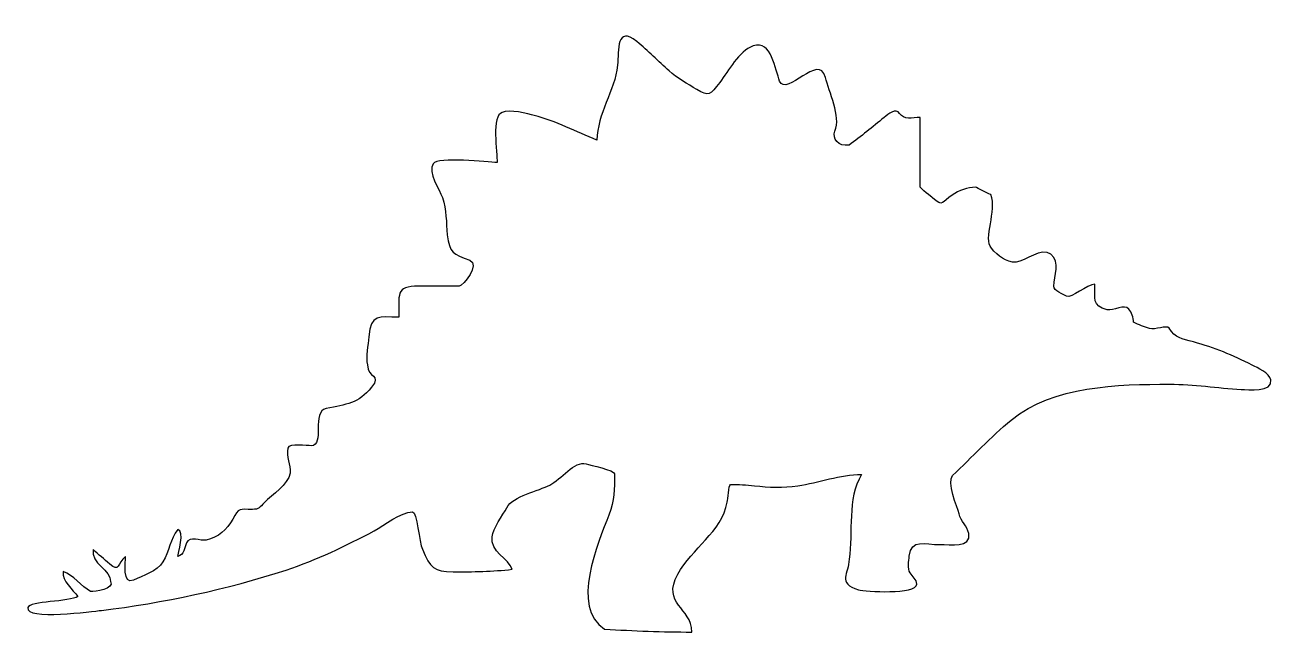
# Model space of a CAD drawing. Header units: centimetres. Extents: x -9.6 to 9.6, y -4.6 to 4.8.
import ezdxf

# ---------------------------------------------------------------- set-up
doc = ezdxf.new("R2010")
doc.units = ezdxf.units.CM
doc.header["$MEASUREMENT"] = 0
doc.layers.add('Camada 1', color=7, linetype='Continuous')

msp = doc.modelspace()

# ---------------------------------------------------------------- linework, layer by layer
at = {"layer": 'Camada 1'}
msp.add_open_spline([(-0.68978, -4.54831), (-1.22699, -4.2147), (-0.78365, -3.21544), (-0.62366, -2.78936), (-0.62366, -2.78936), (-0.53696, -2.55946), (-0.53577, -2.39587), (-0.53577, -2.15298), (-0.53577, -2.15298), (-0.53577, -2.09813), (-0.91539, -2.01839), (-0.97456, -1.99994), (-0.97456, -1.99994), (-1.14749, -1.94676), (-1.36519, -2.24161), (-1.53571, -2.32927), (-1.53571, -2.32927), (-1.69906, -2.41404), (-2.10861, -2.49739), (-2.19796, -2.67654), (-2.19796, -2.67654), (-2.25664, -2.79489), (-2.41423, -2.9946), (-2.42071, -3.1249), (-2.42071, -3.1249), (-2.46574, -3.34575), (-2.16324, -3.46933), (-2.11295, -3.62549), (-2.11295, -3.62549), (-2.41664, -3.66092), (-2.71961, -3.66475), (-3.02476, -3.66475), (-3.02476, -3.66475), (-3.31887, -3.66475), (-3.37827, -3.60535), (-3.49757, -3.31793), (-3.49757, -3.31793), (-3.54715, -3.20897), (-3.57901, -2.73881), (-3.65108, -2.73881), (-3.65108, -2.73881), (-3.82377, -2.73881), (-4.08867, -2.95172), (-4.24266, -3.03387), (-4.24266, -3.03387), (-4.67808, -3.26617), (-5.12886, -3.48316), (-5.59876, -3.63693), (-5.59876, -3.63693), (-6.49858, -3.93154), (-7.50167, -4.14758), (-8.44197, -4.2592), (-8.44197, -4.2592), (-8.57058, -4.27452), (-9.62204, -4.41298), (-9.57724, -4.21703), (-9.57724, -4.21703), (-9.55713, -4.11239), (-8.93176, -4.13035), (-8.80553, -4.04508), (-8.80553, -4.04508), (-8.88432, -3.94017), (-9.05128, -3.80174), (-9.03498, -3.66188), (-9.03498, -3.66188), (-8.87427, -3.71289), (-8.75666, -3.88678), (-8.60961, -3.96941), (-8.60961, -3.96941), (-8.54518, -3.96941), (-8.23477, -3.93036), (-8.30206, -3.81563), (-8.30206, -3.81563), (-8.29058, -3.64606), (-8.61366, -3.52964), (-8.57294, -3.32081), (-8.57294, -3.32081), (-8.48745, -3.396), (-8.40194, -3.47123), (-8.31619, -3.54642), (-8.31619, -3.54642), (-8.16027, -3.68342), (-8.19909, -3.52822), (-8.07285, -3.42977), (-8.07285, -3.42977), (-8.07285, -3.50666), (-8.12026, -3.87694), (-7.95096, -3.79455), (-7.95096, -3.79455), (-7.80295, -3.72269), (-7.58308, -3.66258), (-7.49492, -3.51097), (-7.49492, -3.51097), (-7.40414, -3.35193), (-7.37829, -3.15746), (-7.26717, -3.01038), (-7.26717, -3.01038), (-7.15388, -3.02475), (-7.26238, -3.39167), (-7.26717, -3.42977), (-7.26717, -3.42977), (-7.16705, -3.39913), (-7.16417, -3.29901), (-7.13184, -3.21855), (-7.13184, -3.21855), (-7.08826, -3.11052), (-6.91581, -3.19386), (-6.82812, -3.17661), (-6.82812, -3.17661), (-6.64249, -3.13973), (-6.51173, -3.0123), (-6.42095, -2.85231), (-6.42095, -2.85231), (-6.32345, -2.67292), (-6.3194, -2.7024), (-6.11652, -2.7024), (-6.11652, -2.7024), (-6.01593, -2.7024), (-6.00587, -2.67173), (-5.93258, -2.59845), (-5.93258, -2.59845), (-5.81116, -2.47677), (-5.57164, -2.31966), (-5.53332, -2.14313), (-5.53332, -2.14313), (-5.53332, -2.01092), (-5.59703, -1.89215), (-5.57116, -1.75729), (-5.57116, -1.75729), (-5.55629, -1.67897), (-5.26266, -1.72088), (-5.21022, -1.72088), (-5.21022, -1.72088), (-4.99898, -1.72088), (-5.21022, -1.19301), (-4.9822, -1.14605), (-4.9822, -1.14605), (-4.66629, -1.08139), (-4.48785, -1.07755), (-4.28045, -0.81744), (-4.28045, -0.81744), (-4.12263, -0.61913), (-4.34464, -0.68187), (-4.34464, -0.47637), (-4.34464, -0.47637), (-4.37531, -0.34752), (-4.33361, -0.17125), (-4.32236, -0.04044), (-4.32236, -0.04044), (-4.29172, 0.31246), (-4.17075, 0.26169), (-3.86132, 0.26169), (-3.86132, 0.26169), (-3.86132, 0.68037), (-3.90514, 0.74), (-3.47905, 0.74), (-3.47905, 0.74), (-3.29606, 0.74), (-3.11284, 0.74), (-2.92985, 0.74), (-2.92985, 0.74), (-2.86495, 0.74), (-2.60698, 1.08237), (-2.76578, 1.13854), (-2.76578, 1.13854), (-3.02684, 1.22919), (-3.08026, 1.25578), (-3.11453, 1.52872), (-3.11453, 1.52872), (-3.12866, 1.72261), (-3.12818, 1.91816), (-3.18972, 2.10485), (-3.18972, 2.10485), (-3.23068, 2.22375), (-3.41893, 2.49728), (-3.33342, 2.62494), (-3.33342, 2.62494), (-3.25823, 2.74435), (-2.49011, 2.64457), (-2.34544, 2.64457), (-2.34544, 2.64457), (-2.34544, 2.78588), (-2.43455, 3.38921), (-2.26689, 3.41363), (-2.26689, 3.41363), (-2.16846, 3.47612), (-1.86189, 3.3941), (-1.7759, 3.37159), (-1.7759, 3.37159), (-1.43723, 3.28383), (-1.12899, 3.12143), (-0.80708, 2.9885), (-0.80708, 2.9885), (-0.80708, 3.39614), (-0.52948, 3.74727), (-0.49069, 4.14497), (-0.49069, 4.14497), (-0.4713, 4.37659), (-0.51008, 4.76555), (-0.192, 4.50856), (-0.192, 4.50856), (-0.01764, 4.36867), (0.13757, 4.20474), (0.30473, 4.05684), (0.30473, 4.05684), (0.43213, 3.9432), (0.58617, 3.85949), (0.73105, 3.77014), (0.73105, 3.77014), (0.91258, 3.65817), (0.94182, 3.68643), (1.08625, 3.88068), (1.08625, 3.88068), (1.22203, 4.0633), (1.37414, 4.35743), (1.60023, 4.44234), (1.60023, 4.44234), (1.8795, 4.54749), (1.94152, 4.06523), (2.0074, 3.90153), (2.0074, 3.90153), (2.11112, 3.64369), (2.61599, 4.34629), (2.71204, 3.95794), (2.71204, 3.95794), (2.76644, 3.73831), (2.95493, 3.35413), (2.86055, 3.12985), (2.86055, 3.12985), (2.8124, 3.01129), (2.91397, 2.88807), (3.07753, 2.91297), (3.07753, 2.91297), (3.26218, 3.04722), (3.44038, 3.19332), (3.61715, 3.33821), (3.61715, 3.33821), (3.67919, 3.39594), (3.79728, 3.48669), (3.85644, 3.40108), (3.85644, 3.40108), (3.92637, 3.29834), (4.04443, 3.33821), (4.17378, 3.33821), (4.17378, 3.33821), (4.17378, 2.98063), (4.17378, 2.62315), (4.17378, 2.26569), (4.17378, 2.26569), (4.17378, 2.24664), (4.35555, 2.10736), (4.3637, 2.10054), (4.3637, 2.10054), (4.53785, 1.95227), (4.50097, 2.03659), (4.66548, 2.14401), (4.66548, 2.14401), (4.7728, 2.21405), (4.90019, 2.26437), (5.02978, 2.26437), (5.02978, 2.26437), (5.03528, 2.26437), (5.26714, 2.13994), (5.26306, 2.14965), (5.26306, 2.14965), (5.3627, 1.90655), (5.13876, 1.47076), (5.27023, 1.32455), (5.27023, 1.32455), (5.37776, 1.20371), (5.48772, 1.10659), (5.65321, 1.10659), (5.65321, 1.10659), (5.79093, 1.12826), (6.04792, 1.34143), (6.18444, 1.23354), (6.18444, 1.23354), (6.34562, 1.10683), (6.23212, 0.898), (6.23212, 0.74004), (6.23212, 0.74004), (6.23212, 0.66664), (6.37653, 0.61119), (6.43043, 0.58351), (6.43043, 0.58351), (6.50155, 0.54853), (6.74825, 0.76602), (6.86681, 0.77081), (6.86681, 0.77081), (6.86681, 0.55322), (6.81773, 0.43706), (7.05411, 0.37515), (7.05411, 0.37515), (7.15325, 0.35144), (7.31851, 0.47035), (7.38989, 0.38629), (7.38989, 0.38629), (7.43275, 0.33501), (7.4627, 0.25109), (7.4627, 0.18367), (7.4627, 0.18367), (7.53956, 0.14319), (7.62629, 0.11266), (7.70868, 0.08427), (7.70868, 0.08427), (7.78483, 0.05781), (7.97572, 0.14497), (8.00904, 0.0912), (8.00904, 0.0912), (8.11059, -0.06411), (8.19922, -0.07107), (8.38483, -0.12184), (8.38483, -0.12184), (8.70863, -0.21093), (8.98911, -0.32401), (9.28777, -0.47749), (9.28777, -0.47749), (9.36754, -0.51845), (9.56008, -0.60491), (9.57662, -0.70289), (9.57662, -0.70289), (9.61088, -0.90215), (9.21904, -0.85905), (9.12228, -0.85331), (9.12228, -0.85331), (8.7544, -0.83177), (8.38888, -0.77285), (8.01981, -0.77285), (8.01981, -0.77285), (7.22151, -0.77285), (6.22422, -0.79394), (5.57731, -1.32467), (5.57731, -1.32467), (5.25804, -1.58669), (4.97157, -1.8971), (4.67267, -2.18211), (4.67267, -2.18211), (4.57784, -2.27265), (4.74599, -2.66807), (4.77231, -2.77107), (4.77231, -2.77107), (4.80372, -2.89347), (4.89542, -2.95191), (4.9213, -3.07479), (4.9213, -3.07479), (4.96943, -3.30064), (4.63391, -3.24076), (4.47987, -3.24365), (4.47987, -3.24365), (4.24085, -3.2482), (4.03534, -3.1457), (4.00613, -3.42399), (4.00613, -3.42399), (3.99822, -3.49511), (3.97451, -3.61489), (4.01714, -3.68003), (4.01714, -3.68003), (4.05453, -3.73461), (4.12062, -3.78134), (4.12062, -3.85487), (4.12062, -3.85487), (4.12062, -4.01531), (3.31803, -3.97126), (3.22487, -3.943), (3.22487, -3.943), (2.87972, -3.83809), (3.07758, -3.68866), (3.07758, -3.47164), (3.07758, -3.47164), (3.14391, -3.05061), (3.04067, -2.54475), (3.27038, -2.16296), (3.27038, -2.16296), (2.93936, -2.16296), (2.61366, -2.29062), (2.28576, -2.33759), (2.28576, -2.33759), (2.06515, -2.36945), (1.83954, -2.36299), (1.61872, -2.33759), (1.61872, -2.33759), (1.49683, -2.3237), (1.37393, -2.31677), (1.25129, -2.31677), (1.25129, -2.31677), (1.22137, -2.33688), (1.20938, -2.54667), (1.20102, -2.59075), (1.20102, -2.59075), (1.10953, -3.05586), (0.65757, -3.30161), (0.43841, -3.70158), (0.43841, -3.70158), (0.18407, -4.16526), (0.6528, -4.20717), (0.6528, -4.59304), (0.6528, -4.59304), (0.20477, -4.5931), (-0.2424, -4.57371), (-0.68978, -4.54831)], degree=3, knots=[0, 0, 0, 0, 0.00990099, 0.00990099, 0.00990099, 0.00990099, 0.01980198, 0.01980198, 0.01980198, 0.01980198, 0.02970297, 0.02970297, 0.02970297, 0.02970297, 0.03960396, 0.03960396, 0.03960396, 0.03960396, 0.04950495, 0.04950495, 0.04950495, 0.04950495, 0.05940594, 0.05940594, 0.05940594, 0.05940594, 0.06930693, 0.06930693, 0.06930693, 0.06930693, 0.07920792, 0.07920792, 0.07920792, 0.07920792, 0.08910891, 0.08910891, 0.08910891, 0.08910891, 0.0990099, 0.0990099, 0.0990099, 0.0990099, 0.10891089, 0.10891089, 0.10891089, 0.10891089, 0.11881188, 0.11881188, 0.11881188, 0.11881188, 0.12871287, 0.12871287, 0.12871287, 0.12871287, 0.13861386, 0.13861386, 0.13861386, 0.13861386, 0.14851485, 0.14851485, 0.14851485, 0.14851485, 0.15841584, 0.15841584, 0.15841584, 0.15841584, 0.16831683, 0.16831683, 0.16831683, 0.16831683, 0.17821782, 0.17821782, 0.17821782, 0.17821782, 0.18811881, 0.18811881, 0.18811881, 0.18811881, 0.1980198, 0.1980198, 0.1980198, 0.1980198, 0.20792079, 0.20792079, 0.20792079, 0.20792079, 0.21782178, 0.21782178, 0.21782178, 0.21782178, 0.22772277, 0.22772277, 0.22772277, 0.22772277, 0.23762376, 0.23762376, 0.23762376, 0.23762376, 0.24752475, 0.24752475, 0.24752475, 0.24752475, 0.25742574, 0.25742574, 0.25742574, 0.25742574, 0.26732673, 0.26732673, 0.26732673, 0.26732673, 0.27722772, 0.27722772, 0.27722772, 0.27722772, 0.28712871, 0.28712871, 0.28712871, 0.28712871, 0.2970297, 0.2970297, 0.2970297, 0.2970297, 0.30693069, 0.30693069, 0.30693069, 0.30693069, 0.31683168, 0.31683168, 0.31683168, 0.31683168, 0.32673267, 0.32673267, 0.32673267, 0.32673267, 0.33663366, 0.33663366, 0.33663366, 0.33663366, 0.34653465, 0.34653465, 0.34653465, 0.34653465, 0.35643564, 0.35643564, 0.35643564, 0.35643564, 0.36633663, 0.36633663, 0.36633663, 0.36633663, 0.37623762, 0.37623762, 0.37623762, 0.37623762, 0.38613861, 0.38613861, 0.38613861, 0.38613861, 0.3960396, 0.3960396, 0.3960396, 0.3960396, 0.40594059, 0.40594059, 0.40594059, 0.40594059, 0.41584158, 0.41584158, 0.41584158, 0.41584158, 0.42574257, 0.42574257, 0.42574257, 0.42574257, 0.43564356, 0.43564356, 0.43564356, 0.43564356, 0.44554455, 0.44554455, 0.44554455, 0.44554455, 0.45544554, 0.45544554, 0.45544554, 0.45544554, 0.46534653, 0.46534653, 0.46534653, 0.46534653, 0.47524752, 0.47524752, 0.47524752, 0.47524752, 0.48514851, 0.48514851, 0.48514851, 0.48514851, 0.4950495, 0.4950495, 0.4950495, 0.4950495, 0.5049505, 0.5049505, 0.5049505, 0.5049505, 0.51485149, 0.51485149, 0.51485149, 0.51485149, 0.52475248, 0.52475248, 0.52475248, 0.52475248, 0.53465347, 0.53465347, 0.53465347, 0.53465347, 0.54455446, 0.54455446, 0.54455446, 0.54455446, 0.55445545, 0.55445545, 0.55445545, 0.55445545, 0.56435644, 0.56435644, 0.56435644, 0.56435644, 0.57425743, 0.57425743, 0.57425743, 0.57425743, 0.58415842, 0.58415842, 0.58415842, 0.58415842, 0.59405941, 0.59405941, 0.59405941, 0.59405941, 0.6039604, 0.6039604, 0.6039604, 0.6039604, 0.61386139, 0.61386139, 0.61386139, 0.61386139, 0.62376238, 0.62376238, 0.62376238, 0.62376238, 0.63366337, 0.63366337, 0.63366337, 0.63366337, 0.64356436, 0.64356436, 0.64356436, 0.64356436, 0.65346535, 0.65346535, 0.65346535, 0.65346535, 0.66336634, 0.66336634, 0.66336634, 0.66336634, 0.67326733, 0.67326733, 0.67326733, 0.67326733, 0.68316832, 0.68316832, 0.68316832, 0.68316832, 0.69306931, 0.69306931, 0.69306931, 0.69306931, 0.7029703, 0.7029703, 0.7029703, 0.7029703, 0.71287129, 0.71287129, 0.71287129, 0.71287129, 0.72277228, 0.72277228, 0.72277228, 0.72277228, 0.73267327, 0.73267327, 0.73267327, 0.73267327, 0.74257426, 0.74257426, 0.74257426, 0.74257426, 0.75247525, 0.75247525, 0.75247525, 0.75247525, 0.76237624, 0.76237624, 0.76237624, 0.76237624, 0.77227723, 0.77227723, 0.77227723, 0.77227723, 0.78217822, 0.78217822, 0.78217822, 0.78217822, 0.79207921, 0.79207921, 0.79207921, 0.79207921, 0.8019802, 0.8019802, 0.8019802, 0.8019802, 0.81188119, 0.81188119, 0.81188119, 0.81188119, 0.82178218, 0.82178218, 0.82178218, 0.82178218, 0.83168317, 0.83168317, 0.83168317, 0.83168317, 0.84158416, 0.84158416, 0.84158416, 0.84158416, 0.85148515, 0.85148515, 0.85148515, 0.85148515, 0.86138614, 0.86138614, 0.86138614, 0.86138614, 0.87128713, 0.87128713, 0.87128713, 0.87128713, 0.88118812, 0.88118812, 0.88118812, 0.88118812, 0.89108911, 0.89108911, 0.89108911, 0.89108911, 0.9009901, 0.9009901, 0.9009901, 0.9009901, 0.91089109, 0.91089109, 0.91089109, 0.91089109, 0.92079208, 0.92079208, 0.92079208, 0.92079208, 0.93069307, 0.93069307, 0.93069307, 0.93069307, 0.94059406, 0.94059406, 0.94059406, 0.94059406, 0.95049505, 0.95049505, 0.95049505, 0.95049505, 0.96039604, 0.96039604, 0.96039604, 0.96039604, 0.97029703, 0.97029703, 0.97029703, 0.97029703, 0.98019802, 0.98019802, 0.98019802, 0.98019802, 1, 1, 1, 1], dxfattribs=at)

doc.saveas('drawing.dxf')
